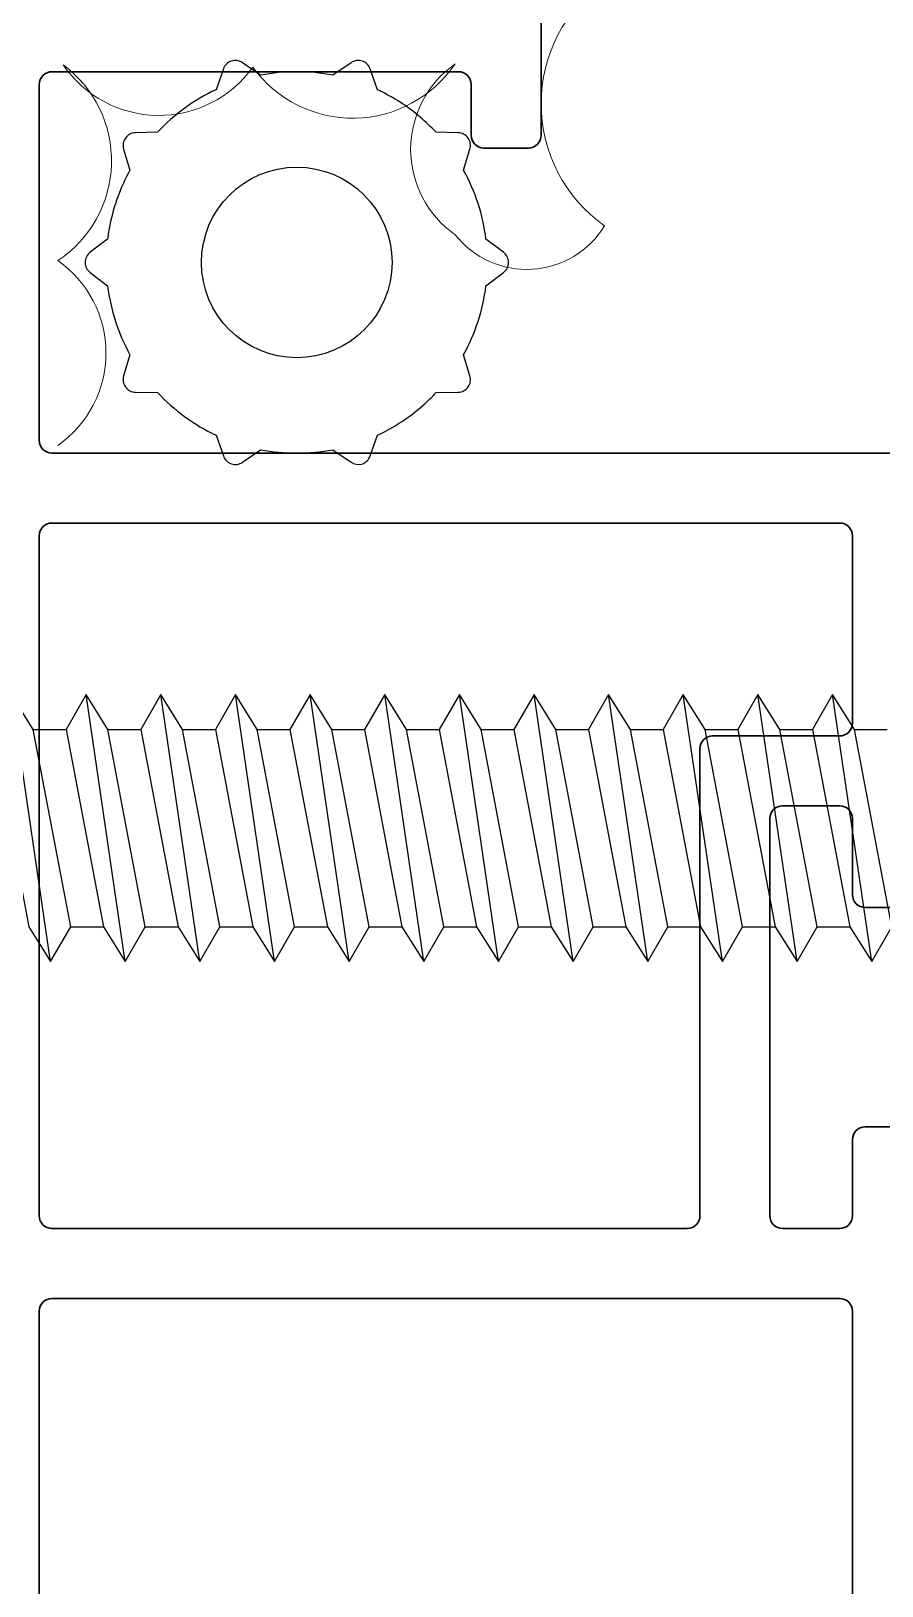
# Model space of a CAD drawing. Header units: millimetres. Extents: x -547695 to 905972, y -1055718 to 167349.
# Drawn here: x -514889.3 to -514792.9, y -1033836 to -1033659.9 of the extents above; entities that cross this region are included whole.
import ezdxf

# ---------------------------------------------------------------- set-up
doc = ezdxf.new("R2010")
doc.units = ezdxf.units.MM
doc.layers.add('View-XTD-CT Cua$0$View-XĐL-CT Cửa$0$KT-NetThay', color=7, linetype='Continuous', lineweight=18)
doc.layers.add('View-XTD-CT Cua$0$View-XĐL-CT Cửa$0$Profile - Vietduc', color=14, linetype='Continuous', lineweight=30)
doc.layers.add('View-XTD-CT Cua$0$View-XĐL-CT Cửa$0$Phukien -Vietduc', color=6, linetype='Continuous')
doc.layers.add('View-XTD-CT Cua$0$View-XĐL-CT Cửa$0$Screw', color=253, linetype='Continuous')

# ---------------------------------------------------------------- blocks, each defined once
blk = doc.blocks.new('View-XTD-CT Cua$0$View-XĐL-CT Cửa$0$ph sd 4.2x25 (elev)')
at = {"layer": 'View-XTD-CT Cua$0$View-XĐL-CT Cửa$0$Screw'}
for points in [[(1.278, -2.1), (1.595, -1.552), (1.007, 1.552), (0.663, 2.1), (0.347, 1.552), (0.934, -1.552), (1.278, -2.1), (0.663, 2.1)], [(2.454, -2.1), (2.77, -1.552), (2.182, 1.552), (1.838, 2.1), (1.522, 1.552), (2.11, -1.552), (2.454, -2.1), (1.838, 2.1)], [(3.629, -2.1), (3.945, -1.552), (3.357, 1.552), (3.013, 2.1), (2.697, 1.552), (3.285, -1.552), (3.629, -2.1), (3.013, 2.1)], [(4.804, -2.1), (5.12, -1.552), (4.532, 1.552), (4.188, 2.1), (3.872, 1.552), (4.46, -1.552), (4.804, -2.1), (4.188, 2.1)], [(5.979, -2.1), (6.295, -1.552), (5.707, 1.552), (5.363, 2.1), (5.047, 1.552), (5.635, -1.552), (5.979, -2.1), (5.363, 2.1)], [(7.154, -2.1), (7.47, -1.552), (6.882, 1.552), (6.538, 2.1), (6.222, 1.552), (6.81, -1.552), (7.154, -2.1), (6.538, 2.1)], [(8.329, -2.1), (8.645, -1.552), (8.057, 1.552), (7.713, 2.1), (7.397, 1.552), (7.985, -1.552), (8.329, -2.1), (7.713, 2.1)], [(9.504, -2.1), (9.82, -1.552), (9.232, 1.552), (8.888, 2.1), (8.572, 1.552), (9.16, -1.552), (9.504, -2.1), (8.888, 2.1)], [(10.679, -2.1), (10.995, -1.552), (10.407, 1.552), (10.063, 2.1), (9.747, 1.552), (10.335, -1.552), (10.679, -2.1), (10.063, 2.1)], [(11.854, -2.1), (12.17, -1.552), (11.582, 1.552), (11.238, 2.1), (10.922, 1.552), (11.51, -1.552), (11.854, -2.1), (11.238, 2.1)], [(13.029, -2.1), (13.345, -1.552), (12.757, 1.552), (12.413, 2.1), (12.097, 1.552), (12.685, -1.552), (13.029, -2.1), (12.413, 2.1)], [(14.204, -2.1), (14.52, -1.552), (13.932, 1.552), (13.588, 2.1), (13.272, 1.552), (13.86, -1.552), (14.204, -2.1), (13.588, 2.1)], [(1.007, 1.552), (1.522, 1.552)], [(2.182, 1.552), (2.697, 1.552)], [(3.357, 1.552), (3.872, 1.552)], [(4.532, 1.552), (5.047, 1.552)], [(5.707, 1.552), (6.222, 1.552)], [(6.882, 1.552), (7.397, 1.552)], [(8.057, 1.552), (8.572, 1.552)], [(9.232, 1.552), (9.747, 1.552)], [(10.407, 1.552), (10.922, 1.552)], [(11.582, 1.552), (12.097, 1.552)], [(12.757, 1.552), (13.272, 1.552)], [(13.932, 1.552), (14.447, 1.552)], [(1.595, -1.552), (2.11, -1.552)], [(2.77, -1.552), (3.285, -1.552)], [(3.945, -1.552), (4.46, -1.552)], [(5.12, -1.552), (5.635, -1.552)], [(6.295, -1.552), (6.81, -1.552)], [(7.47, -1.552), (7.985, -1.552)], [(8.645, -1.552), (9.16, -1.552)], [(9.82, -1.552), (10.335, -1.552)], [(10.995, -1.552), (11.51, -1.552)], [(12.17, -1.552), (12.685, -1.552)], [(13.345, -1.552), (13.86, -1.552)]]:
    blk.add_lwpolyline(points, dxfattribs=at)
blk = doc.blocks.new('View-XTD-CT Cua$0$View-XĐL-CT Cửa$0$A$C77827696')
at = {"layer": 'View-XTD-CT Cua$0$View-XĐL-CT Cửa$0$KT-NetThay'}
for points in [[(-3104.06, 3623.08, -0.520567), (-3104.06, 3642.29, -0.520567), (-3104.06, 3661.5, -0.520567), (-3104.06, 3680.71, -0.520567), (-3104.06, 3699.92, -0.520567), (-3104.06, 3719.13, -0.520567), (-3104.06, 3738.34, -0.520567), (-3104.06, 3757.55, -0.520567), (-3104.06, 3776.76, -0.520567), (-3104.06, 3795.97, -0.520567), (-3104.06, 3815.18, -0.520567), (-3104.06, 3834.39, -0.520567), (-3104.06, 3853.6, -0.520567), (-3104.06, 3872.81, -0.520567), (-3104.06, 3892.02, -0.520567)], [(-3147.09, 3605.81, 0.520567), (-3147.09, 3620.34, 0.520567), (-3146.68, 3635.75, 0.520567), (-3131.75, 3635.56, 0.520567), (-3115.83, 3635.82, 0.520567), (-3115.83, 3622.38, 0.520567), (-3104.06, 3623.08)]]:
    blk.add_lwpolyline(points, format="xyb", dxfattribs=at)
at = {"layer": 'View-XTD-CT Cua$0$View-XĐL-CT Cửa$0$Phukien -Vietduc'}
for points in [[(-3140.98, 3630.4, 0.496623), (-3141.92, 3629.11), (-3141.42, 3627.46, 0.077117), (-3143, 3623.14, 0.018584), (-3143.18, 3622.04), (-3144.55, 3621, 0.496623), (-3144.55, 3619.4), (-3143.18, 3618.36, 0.095839), (-3141.42, 3612.94), (-3141.92, 3611.28, 0.496623), (-3140.98, 3609.99), (-3139.25, 3609.96, 0.095839), (-3134.64, 3606.61), (-3134.07, 3604.98, 0.496623), (-3132.56, 3604.48), (-3131.14, 3605.47, 0.04781), (-3128.29, 3605.2, 0.04781), (-3125.44, 3605.47), (-3124.02, 3604.48, 0.457071), (-3122.56, 3604.86, 0.032235), (-3122.51, 3604.98), (-3121.94, 3606.61, 0.07248), (-3118.32, 3608.99), (-3118.32, 3608.99, 0.023197), (-3117.33, 3609.96), (-3115.6, 3609.99, 0.496623), (-3114.66, 3611.28), (-3115.16, 3612.94, 0.095839), (-3113.4, 3618.36), (-3112.03, 3619.4, 0.496623), (-3112.03, 3621), (-3113.4, 3622.04, 0.095839), (-3115.16, 3627.46), (-3114.66, 3629.11, 0.496623), (-3115.6, 3630.4), (-3117.33, 3630.44, 0.057917), (-3119.97, 3632.68, 0.031098), (-3121.58, 3633.61, 0.006607), (-3121.94, 3633.79), (-3122.51, 3635.42, 0.496623), (-3124.02, 3635.91), (-3125.44, 3634.93, 0.047812), (-3128.29, 3635.2, 0.047809), (-3131.14, 3634.93), (-3132.56, 3635.91, 0.496623), (-3134.07, 3635.42), (-3134.64, 3633.79, 0.095839), (-3139.25, 3630.44)], [(-3128.29, 3627.7, -1), (-3128.29, 3612.7, -1)]]:
    blk.add_lwpolyline(points, format="xyb", close=True, dxfattribs=at)
at = {"layer": 'View-XTD-CT Cua$0$View-XĐL-CT Cửa$0$Profile - Vietduc'}
for points in [[(-3080.06, 3605.2), (-3147.56, 3605.2, -0.414214), (-3148.56, 3606.2), (-3148.56, 3634.2, -0.414214), (-3147.56, 3635.2), (-3115.56, 3635.2, -0.414214), (-3114.56, 3634.2), (-3114.56, 3630.2, 0.414214), (-3113.56, 3629.2), (-3110.06, 3629.2, 0.414214), (-3109.06, 3630.2), (-3109.06, 3639.7, 0.414214)], [(-3148.56, 3497.2), (-3148.56, 3537.7, -0.414214), (-3147.56, 3538.7), (-3085.56, 3538.7, -0.414214), (-3084.56, 3537.7), (-3084.56, 3497.2, -0.414214)], [(-3080.06, 3552.2), (-3083.56, 3552.2, 0.414214), (-3084.56, 3551.2), (-3084.56, 3545.2, -0.414214), (-3085.56, 3544.2), (-3090.06, 3544.2, -0.414214), (-3091.06, 3545.2), (-3091.06, 3576.45, -0.414214), (-3090.06, 3577.45), (-3085.56, 3577.45, -0.414214), (-3084.56, 3576.45), (-3084.56, 3570.45, 0.414214), (-3083.56, 3569.45), (-3080.06, 3569.45, 0.414214)]]:
    blk.add_lwpolyline(points, format="xyb", dxfattribs=at)
blk.add_lwpolyline([(-3085.56, 3599.7, -0.414214), (-3084.56, 3598.7), (-3084.56, 3583.95, -0.414214), (-3085.56, 3582.95), (-3095.56, 3582.95, 0.414214), (-3096.56, 3581.95), (-3096.56, 3545.2, -0.414214), (-3097.56, 3544.2), (-3147.56, 3544.2, -0.414214), (-3148.56, 3545.2), (-3148.56, 3598.7, -0.414214), (-3147.56, 3599.7)], format="xyb", close=True, dxfattribs=at)
at = {"layer": 'View-XTD-CT Cua$0$View-XĐL-CT Cửa$0$Screw', "xscale": 4.999999999999999, "yscale": 4.999999999999999, "zscale": 4.999999999999999}
blk.add_blockref('View-XTD-CT Cua$0$View-XĐL-CT Cửa$0$ph sd 4.2x25 (elev)', (-3154.06, 3575.7), dxfattribs=at)

msp = doc.modelspace()

# ---------------------------------------------------------------- block references
at = {"layer": 'View-XTD-CT Cua$0$View-XĐL-CT Cửa$0$KT-NetThay', "xscale": 1.44, "yscale": 1.44, "zscale": 1.44}
msp.add_blockref('View-XTD-CT Cua$0$View-XĐL-CT Cửa$0$A$C77827696', (-510354.47, -1038899.17), dxfattribs=at)

doc.saveas('drawing.dxf')
